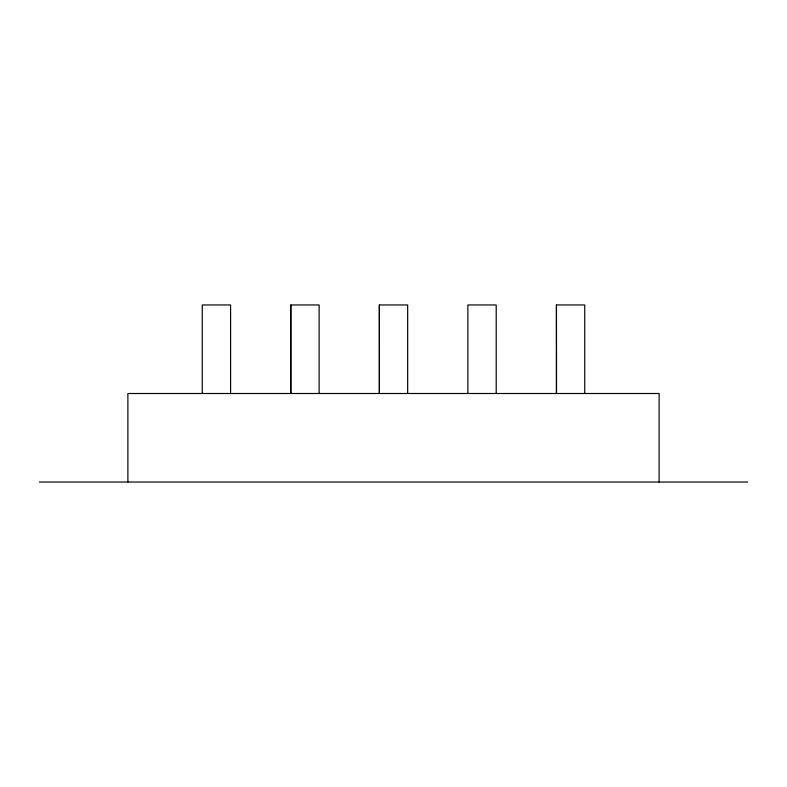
<?xml version="1.0" encoding="UTF-8"?>
<svg xmlns="http://www.w3.org/2000/svg" width="787" height="787" viewBox="0 0 787 787"><rect width="100%" height="100%" fill="white"/><g stroke="black" fill="none" stroke-linecap="round" stroke-linejoin="round"><path stroke-width="1.18" d="M290.806 304.962L290.806 393.5L290.797 304.962L319.128 304.962L319.119 393.5M379.383 304.962L379.383 393.5L379.334 304.962L407.666 304.962L407.666 393.5M556.478 304.962L556.478 393.5L556.409 304.962L584.741 304.962L584.741 393.5M39.35 482.038L747.65 482.038M659.112 482.038L659.112 393.5L127.888 393.5L127.888 482.038M496.203 393.5L496.203 304.962L467.872 304.962L467.872 393.5M230.591 393.5L230.591 304.962L202.259 304.962L202.259 393.5"/></g></svg>
